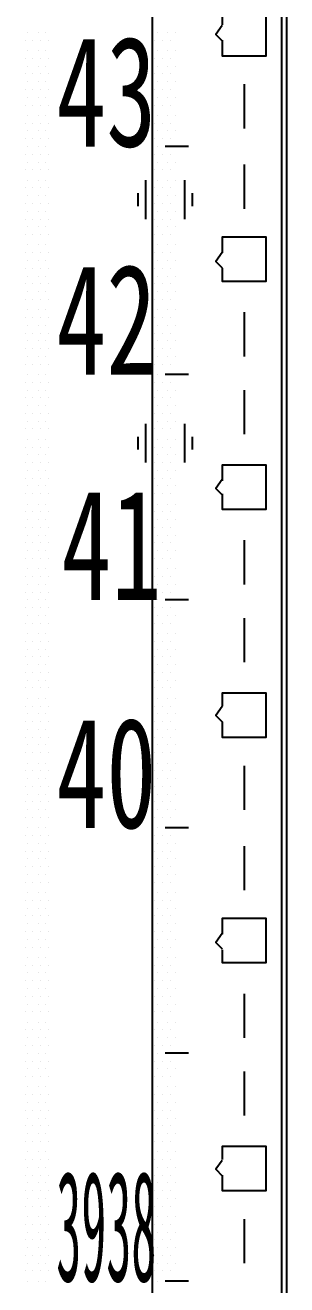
# Model space of a CAD drawing. Header units: metres. Extents: x 17 to 1264, y 17 to 859.
# Drawn here: x 303.8 to 318.4, y 592.2 to 662.2 of the extents above; entities that cross this region are included whole.
import ezdxf

# ---------------------------------------------------------------- set-up
doc = ezdxf.new("R2010")
doc.units = ezdxf.units.M
for name, color, linetype in [('LINES', 7, 'Continuous'), ('POLYLINES', 4, 'Continuous'), ('TEXTS', 3, 'Continuous')]:
    doc.layers.add(name, color=color, linetype=linetype)

msp = doc.modelspace()

# ---------------------------------------------------------------- linework, layer by layer
at = {"layer": 'LINES'}
for p, q in [((318.378, 125.712), (318.378, 721.008)), ((303.978, 661.824), (303.978, 661.824)), ((304.554, 661.824), (304.554, 661.824)), ((304.986, 661.824), (304.986, 661.824)), ((311.178, 661.824), (311.178, 661.824)), ((311.754, 661.824), (311.754, 661.824)), ((312.186, 661.824), (312.186, 661.824)), ((303.834, 661.392), (303.834, 661.392)), ((304.266, 661.392), (304.266, 661.392)), ((304.698, 661.392), (304.698, 661.392)), ((305.13, 661.392), (305.13, 661.392)), ((311.034, 661.392), (311.034, 661.392)), ((311.466, 661.392), (311.466, 661.392)), ((311.898, 661.392), (311.898, 661.392)), ((303.834, 660.384), (303.834, 660.384)), ((303.978, 660.816), (303.978, 660.816)), ((304.266, 660.384), (304.266, 660.384)), ((304.554, 660.816), (304.554, 660.816)), ((304.698, 660.384), (304.698, 660.384)), ((304.986, 660.816), (304.986, 660.816)), ((305.13, 660.384), (305.13, 660.384)), ((311.034, 660.384), (311.034, 660.384)), ((311.178, 660.816), (311.178, 660.816)), ((311.466, 660.384), (311.466, 660.384)), ((311.754, 660.816), (311.754, 660.816)), ((311.898, 660.384), (311.898, 660.384)), ((312.186, 660.816), (312.186, 660.816)), ((303.834, 659.52), (303.834, 659.52)), ((303.978, 659.952), (303.978, 659.952)), ((304.266, 659.52), (304.266, 659.52)), ((304.554, 659.952), (304.554, 659.952)), ((304.698, 659.52), (304.698, 659.52)), ((304.986, 659.952), (304.986, 659.952)), ((305.13, 659.52), (305.13, 659.52)), ((311.034, 659.52), (311.034, 659.52)), ((311.178, 659.952), (311.178, 659.952)), ((311.466, 659.52), (311.466, 659.52)), ((311.754, 659.952), (311.754, 659.952)), ((311.898, 659.52), (311.898, 659.52)), ((312.186, 659.952), (312.186, 659.952)), ((303.978, 659.088), (303.978, 659.088)), ((304.554, 659.088), (304.554, 659.088)), ((304.986, 659.088), (304.986, 659.088)), ((311.178, 659.088), (311.178, 659.088)), ((311.754, 659.088), (311.754, 659.088)), ((312.186, 659.088), (312.186, 659.088)), ((316.002, 658.944), (316.002, 656.496)), ((303.834, 658.656), (303.834, 658.656)), ((303.978, 658.224), (303.978, 658.224)), ((304.266, 658.656), (304.266, 658.656)), ((304.554, 658.224), (304.554, 658.224)), ((304.698, 658.656), (304.698, 658.656)), ((304.986, 658.224), (304.986, 658.224)), ((305.13, 658.656), (305.13, 658.656)), ((311.034, 658.656), (311.034, 658.656)), ((311.178, 658.224), (311.178, 658.224)), ((311.466, 658.656), (311.466, 658.656)), ((311.754, 658.224), (311.754, 658.224)), ((311.898, 658.656), (311.898, 658.656)), ((312.186, 658.224), (312.186, 658.224)), ((303.834, 657.792), (303.834, 657.792)), ((304.266, 657.792), (304.266, 657.792)), ((304.698, 657.792), (304.698, 657.792)), ((305.13, 657.792), (305.13, 657.792)), ((311.034, 657.792), (311.034, 657.792)), ((311.466, 657.792), (311.466, 657.792)), ((311.898, 657.792), (311.898, 657.792)), ((303.834, 656.784), (303.834, 656.784)), ((303.978, 657.216), (303.978, 657.216)), ((304.266, 656.784), (304.266, 656.784)), ((304.554, 657.216), (304.554, 657.216)), ((304.698, 656.784), (304.698, 656.784)), ((304.986, 657.216), (304.986, 657.216)), ((305.13, 656.784), (305.13, 656.784)), ((311.034, 656.784), (311.034, 656.784)), ((311.178, 657.216), (311.178, 657.216)), ((311.466, 656.784), (311.466, 656.784)), ((311.754, 657.216), (311.754, 657.216)), ((311.898, 656.784), (311.898, 656.784)), ((312.186, 657.216), (312.186, 657.216)), ((303.978, 656.352), (303.978, 656.352)), ((304.554, 656.352), (304.554, 656.352)), ((304.986, 656.352), (304.986, 656.352)), ((311.178, 656.352), (311.178, 656.352)), ((311.754, 656.352), (311.754, 656.352)), ((312.186, 656.352), (312.186, 656.352)), ((303.834, 655.92), (303.834, 655.92)), ((303.978, 655.488), (303.978, 655.488)), ((304.266, 655.92), (304.266, 655.92)), ((304.554, 655.488), (304.554, 655.488)), ((304.698, 655.92), (304.698, 655.92)), ((304.986, 655.488), (304.986, 655.488)), ((305.13, 655.92), (305.13, 655.92)), ((311.034, 655.92), (311.034, 655.92)), ((311.178, 655.488), (311.178, 655.488)), ((311.466, 655.92), (311.466, 655.92)), ((312.906, 655.488), (311.61, 655.488)), ((312.906, 655.488), (311.61, 655.488)), ((312.906, 655.488), (311.61, 655.488)), ((312.906, 655.488), (311.61, 655.488)), ((311.754, 655.488), (311.754, 655.488)), ((311.898, 655.92), (311.898, 655.92)), ((312.186, 655.488), (312.186, 655.488)), ((303.834, 655.056), (303.834, 655.056)), ((303.978, 654.624), (303.978, 654.624)), ((304.266, 655.056), (304.266, 655.056)), ((304.554, 654.624), (304.554, 654.624)), ((304.698, 655.056), (304.698, 655.056)), ((304.986, 654.624), (304.986, 654.624)), ((305.13, 655.056), (305.13, 655.056)), ((311.034, 655.056), (311.034, 655.056)), ((311.178, 654.624), (311.178, 654.624)), ((311.466, 655.056), (311.466, 655.056)), ((311.754, 654.624), (311.754, 654.624)), ((311.898, 655.056), (311.898, 655.056)), ((312.186, 654.624), (312.186, 654.624)), ((303.834, 654.192), (303.834, 654.192)), ((304.266, 654.192), (304.266, 654.192)), ((304.698, 654.192), (304.698, 654.192)), ((305.13, 654.192), (305.13, 654.192)), ((311.034, 654.192), (311.034, 654.192)), ((311.466, 654.192), (311.466, 654.192)), ((311.898, 654.192), (311.898, 654.192)), ((316.002, 654.48), (316.002, 652.032)), ((303.834, 653.184), (303.834, 653.184)), ((303.978, 653.616), (303.978, 653.616)), ((304.266, 653.184), (304.266, 653.184)), ((304.554, 653.616), (304.554, 653.616)), ((304.698, 653.184), (304.698, 653.184)), ((304.986, 653.616), (304.986, 653.616)), ((305.13, 653.184), (305.13, 653.184)), ((310.53, 653.616), (310.53, 651.456)), ((311.034, 653.184), (311.034, 653.184)), ((311.178, 653.616), (311.178, 653.616)), ((311.466, 653.184), (311.466, 653.184)), ((311.754, 653.616), (311.754, 653.616)), ((311.898, 653.184), (311.898, 653.184)), ((312.186, 653.616), (312.186, 653.616)), ((312.69, 653.616), (312.69, 651.456)), ((303.978, 652.752), (303.978, 652.752)), ((304.554, 652.752), (304.554, 652.752)), ((304.986, 652.752), (304.986, 652.752)), ((310.098, 652.896), (310.098, 652.176)), ((311.178, 652.752), (311.178, 652.752)), ((311.754, 652.752), (311.754, 652.752)), ((312.186, 652.752), (312.186, 652.752)), ((313.122, 652.896), (313.122, 652.176)), ((303.834, 652.32), (303.834, 652.32)), ((303.978, 651.888), (303.978, 651.888)), ((304.266, 652.32), (304.266, 652.32)), ((304.554, 651.888), (304.554, 651.888)), ((304.698, 652.32), (304.698, 652.32)), ((304.986, 651.888), (304.986, 651.888)), ((305.13, 652.32), (305.13, 652.32)), ((311.034, 652.32), (311.034, 652.32)), ((311.178, 651.888), (311.178, 651.888)), ((311.466, 652.32), (311.466, 652.32)), ((311.754, 651.888), (311.754, 651.888)), ((311.898, 652.32), (311.898, 652.32)), ((312.186, 651.888), (312.186, 651.888)), ((303.834, 651.456), (303.834, 651.456)), ((304.266, 651.456), (304.266, 651.456)), ((304.698, 651.456), (304.698, 651.456)), ((305.13, 651.456), (305.13, 651.456)), ((311.034, 651.456), (311.034, 651.456)), ((311.466, 651.456), (311.466, 651.456)), ((311.898, 651.456), (311.898, 651.456)), ((303.834, 650.592), (303.834, 650.592)), ((303.978, 651.024), (303.978, 651.024)), ((304.266, 650.592), (304.266, 650.592)), ((304.554, 651.024), (304.554, 651.024)), ((304.698, 650.592), (304.698, 650.592)), ((304.986, 651.024), (304.986, 651.024)), ((305.13, 650.592), (305.13, 650.592)), ((311.034, 650.592), (311.034, 650.592)), ((311.178, 651.024), (311.178, 651.024)), ((311.466, 650.592), (311.466, 650.592)), ((311.754, 651.024), (311.754, 651.024)), ((311.898, 650.592), (311.898, 650.592)), ((312.186, 651.024), (312.186, 651.024)), ((303.978, 650.016), (303.978, 650.016)), ((304.554, 650.016), (304.554, 650.016)), ((304.986, 650.016), (304.986, 650.016)), ((311.178, 650.016), (311.178, 650.016)), ((311.754, 650.016), (311.754, 650.016)), ((312.186, 650.016), (312.186, 650.016)), ((303.834, 649.584), (303.834, 649.584)), ((303.978, 649.152), (303.978, 649.152)), ((304.266, 649.584), (304.266, 649.584)), ((304.554, 649.152), (304.554, 649.152)), ((304.698, 649.584), (304.698, 649.584)), ((304.986, 649.152), (304.986, 649.152)), ((305.13, 649.584), (305.13, 649.584)), ((311.034, 649.584), (311.034, 649.584)), ((311.178, 649.152), (311.178, 649.152)), ((311.466, 649.584), (311.466, 649.584)), ((311.754, 649.152), (311.754, 649.152)), ((311.898, 649.584), (311.898, 649.584)), ((312.186, 649.152), (312.186, 649.152)), ((303.834, 648.72), (303.834, 648.72)), ((303.978, 648.288), (303.978, 648.288)), ((304.266, 648.72), (304.266, 648.72)), ((304.554, 648.288), (304.554, 648.288)), ((304.698, 648.72), (304.698, 648.72)), ((304.986, 648.288), (304.986, 648.288)), ((305.13, 648.72), (305.13, 648.72)), ((311.034, 648.72), (311.034, 648.72)), ((311.178, 648.288), (311.178, 648.288)), ((311.466, 648.72), (311.466, 648.72)), ((311.754, 648.288), (311.754, 648.288)), ((311.898, 648.72), (311.898, 648.72)), ((312.186, 648.288), (312.186, 648.288)), ((303.834, 647.856), (303.834, 647.856)), ((304.266, 647.856), (304.266, 647.856)), ((304.698, 647.856), (304.698, 647.856)), ((305.13, 647.856), (305.13, 647.856)), ((311.034, 647.856), (311.034, 647.856)), ((311.466, 647.856), (311.466, 647.856)), ((311.898, 647.856), (311.898, 647.856)), ((303.834, 646.992), (303.834, 646.992)), ((303.978, 647.424), (303.978, 647.424)), ((304.266, 646.992), (304.266, 646.992)), ((304.554, 647.424), (304.554, 647.424)), ((304.698, 646.992), (304.698, 646.992)), ((304.986, 647.424), (304.986, 647.424)), ((305.13, 646.992), (305.13, 646.992)), ((311.034, 646.992), (311.034, 646.992)), ((311.178, 647.424), (311.178, 647.424)), ((311.466, 646.992), (311.466, 646.992)), ((311.754, 647.424), (311.754, 647.424)), ((311.898, 646.992), (311.898, 646.992)), ((312.186, 647.424), (312.186, 647.424)), ((303.978, 646.416), (303.978, 646.416)), ((304.554, 646.416), (304.554, 646.416)), ((304.986, 646.416), (304.986, 646.416)), ((311.178, 646.416), (311.178, 646.416)), ((311.754, 646.416), (311.754, 646.416)), ((312.186, 646.416), (312.186, 646.416)), ((316.002, 646.272), (316.002, 643.824)), ((303.834, 645.984), (303.834, 645.984)), ((303.978, 645.552), (303.978, 645.552)), ((304.266, 645.984), (304.266, 645.984)), ((304.554, 645.552), (304.554, 645.552)), ((304.698, 645.984), (304.698, 645.984)), ((304.986, 645.552), (304.986, 645.552)), ((305.13, 645.984), (305.13, 645.984)), ((311.034, 645.984), (311.034, 645.984)), ((311.178, 645.552), (311.178, 645.552)), ((311.466, 645.984), (311.466, 645.984)), ((311.754, 645.552), (311.754, 645.552)), ((311.898, 645.984), (311.898, 645.984)), ((312.186, 645.552), (312.186, 645.552)), ((303.834, 645.12), (303.834, 645.12)), ((304.266, 645.12), (304.266, 645.12)), ((304.698, 645.12), (304.698, 645.12)), ((305.13, 645.12), (305.13, 645.12)), ((311.034, 645.12), (311.034, 645.12)), ((311.466, 645.12), (311.466, 645.12)), ((311.898, 645.12), (311.898, 645.12)), ((303.834, 644.256), (303.834, 644.256)), ((303.978, 644.688), (303.978, 644.688)), ((304.266, 644.256), (304.266, 644.256)), ((304.554, 644.688), (304.554, 644.688)), ((304.698, 644.256), (304.698, 644.256)), ((304.986, 644.688), (304.986, 644.688)), ((305.13, 644.256), (305.13, 644.256)), ((311.034, 644.256), (311.034, 644.256)), ((311.178, 644.688), (311.178, 644.688)), ((311.466, 644.256), (311.466, 644.256)), ((311.754, 644.688), (311.754, 644.688)), ((311.898, 644.256), (311.898, 644.256)), ((312.186, 644.688), (312.186, 644.688)), ((303.834, 643.392), (303.834, 643.392)), ((303.978, 643.824), (303.978, 643.824)), ((304.266, 643.392), (304.266, 643.392)), ((304.554, 643.824), (304.554, 643.824)), ((304.698, 643.392), (304.698, 643.392)), ((304.986, 643.824), (304.986, 643.824)), ((305.13, 643.392), (305.13, 643.392)), ((311.034, 643.392), (311.034, 643.392)), ((311.178, 643.824), (311.178, 643.824)), ((311.466, 643.392), (311.466, 643.392)), ((311.754, 643.824), (311.754, 643.824)), ((311.898, 643.392), (311.898, 643.392)), ((312.186, 643.824), (312.186, 643.824)), ((303.978, 642.816), (303.978, 642.816)), ((304.554, 642.816), (304.554, 642.816)), ((304.986, 642.816), (304.986, 642.816)), ((311.178, 642.816), (311.178, 642.816)), ((312.906, 642.816), (311.61, 642.816)), ((312.906, 642.816), (311.61, 642.816)), ((312.906, 642.816), (311.61, 642.816)), ((312.906, 642.816), (311.61, 642.816)), ((311.754, 642.816), (311.754, 642.816)), ((312.186, 642.816), (312.186, 642.816)), ((303.834, 642.384), (303.834, 642.384)), ((304.266, 642.384), (304.266, 642.384)), ((304.698, 642.384), (304.698, 642.384)), ((305.13, 642.384), (305.13, 642.384)), ((311.034, 642.384), (311.034, 642.384)), ((311.466, 642.384), (311.466, 642.384)), ((311.898, 642.384), (311.898, 642.384)), ((303.834, 641.52), (303.834, 641.52)), ((303.978, 641.952), (303.978, 641.952)), ((304.266, 641.52), (304.266, 641.52)), ((304.554, 641.952), (304.554, 641.952)), ((304.698, 641.52), (304.698, 641.52)), ((304.986, 641.952), (304.986, 641.952)), ((305.13, 641.52), (305.13, 641.52)), ((311.034, 641.52), (311.034, 641.52)), ((311.178, 641.952), (311.178, 641.952)), ((311.466, 641.52), (311.466, 641.52)), ((311.754, 641.952), (311.754, 641.952)), ((311.898, 641.52), (311.898, 641.52)), ((312.186, 641.952), (312.186, 641.952)), ((316.002, 641.952), (316.002, 639.504)), ((303.834, 640.656), (303.834, 640.656)), ((303.978, 641.088), (303.978, 641.088)), ((304.266, 640.656), (304.266, 640.656)), ((304.554, 641.088), (304.554, 641.088)), ((304.698, 640.656), (304.698, 640.656)), ((304.986, 641.088), (304.986, 641.088)), ((305.13, 640.656), (305.13, 640.656)), ((311.034, 640.656), (311.034, 640.656)), ((311.178, 641.088), (311.178, 641.088)), ((311.466, 640.656), (311.466, 640.656)), ((311.754, 641.088), (311.754, 641.088)), ((311.898, 640.656), (311.898, 640.656)), ((312.186, 641.088), (312.186, 641.088)), ((303.978, 640.224), (303.978, 640.224)), ((304.554, 640.224), (304.554, 640.224)), ((304.986, 640.224), (304.986, 640.224)), ((310.53, 640.08), (310.53, 637.92)), ((311.178, 640.224), (311.178, 640.224)), ((311.754, 640.224), (311.754, 640.224)), ((312.186, 640.224), (312.186, 640.224)), ((312.69, 640.08), (312.69, 637.92)), ((303.834, 639.792), (303.834, 639.792)), ((303.978, 639.216), (303.978, 639.216)), ((304.266, 639.792), (304.266, 639.792)), ((304.554, 639.216), (304.554, 639.216)), ((304.698, 639.792), (304.698, 639.792)), ((304.986, 639.216), (304.986, 639.216)), ((305.13, 639.792), (305.13, 639.792)), ((310.098, 639.36), (310.098, 638.64)), ((311.034, 639.792), (311.034, 639.792)), ((311.178, 639.216), (311.178, 639.216)), ((311.466, 639.792), (311.466, 639.792)), ((311.754, 639.216), (311.754, 639.216)), ((311.898, 639.792), (311.898, 639.792)), ((312.186, 639.216), (312.186, 639.216)), ((313.122, 639.36), (313.122, 638.64)), ((303.834, 638.784), (303.834, 638.784)), ((304.266, 638.784), (304.266, 638.784)), ((304.698, 638.784), (304.698, 638.784)), ((305.13, 638.784), (305.13, 638.784)), ((311.034, 638.784), (311.034, 638.784)), ((311.466, 638.784), (311.466, 638.784)), ((311.898, 638.784), (311.898, 638.784)), ((303.834, 637.92), (303.834, 637.92)), ((303.978, 638.352), (303.978, 638.352)), ((304.266, 637.92), (304.266, 637.92)), ((304.554, 638.352), (304.554, 638.352)), ((304.698, 637.92), (304.698, 637.92)), ((304.986, 638.352), (304.986, 638.352)), ((305.13, 637.92), (305.13, 637.92)), ((311.034, 637.92), (311.034, 637.92)), ((311.178, 638.352), (311.178, 638.352)), ((311.466, 637.92), (311.466, 637.92)), ((311.754, 638.352), (311.754, 638.352)), ((311.898, 637.92), (311.898, 637.92)), ((312.186, 638.352), (312.186, 638.352)), ((303.978, 637.488), (303.978, 637.488)), ((304.554, 637.488), (304.554, 637.488)), ((304.986, 637.488), (304.986, 637.488)), ((311.178, 637.488), (311.178, 637.488)), ((311.754, 637.488), (311.754, 637.488)), ((312.186, 637.488), (312.186, 637.488)), ((303.834, 637.056), (303.834, 637.056)), ((303.978, 636.624), (303.978, 636.624)), ((304.266, 637.056), (304.266, 637.056)), ((304.554, 636.624), (304.554, 636.624)), ((304.698, 637.056), (304.698, 637.056)), ((304.986, 636.624), (304.986, 636.624)), ((305.13, 637.056), (305.13, 637.056)), ((311.034, 637.056), (311.034, 637.056)), ((311.178, 636.624), (311.178, 636.624)), ((311.466, 637.056), (311.466, 637.056)), ((311.754, 636.624), (311.754, 636.624)), ((311.898, 637.056), (311.898, 637.056)), ((312.186, 636.624), (312.186, 636.624)), ((303.834, 636.192), (303.834, 636.192)), ((304.266, 636.192), (304.266, 636.192)), ((304.698, 636.192), (304.698, 636.192)), ((305.13, 636.192), (305.13, 636.192)), ((311.034, 636.192), (311.034, 636.192)), ((311.466, 636.192), (311.466, 636.192)), ((311.898, 636.192), (311.898, 636.192)), ((303.834, 635.184), (303.834, 635.184)), ((303.978, 635.616), (303.978, 635.616)), ((304.266, 635.184), (304.266, 635.184)), ((304.554, 635.616), (304.554, 635.616)), ((304.698, 635.184), (304.698, 635.184)), ((304.986, 635.616), (304.986, 635.616)), ((305.13, 635.184), (305.13, 635.184)), ((311.034, 635.184), (311.034, 635.184)), ((311.178, 635.616), (311.178, 635.616)), ((311.466, 635.184), (311.466, 635.184)), ((311.754, 635.616), (311.754, 635.616)), ((311.898, 635.184), (311.898, 635.184)), ((312.186, 635.616), (312.186, 635.616)), ((303.834, 634.32), (303.834, 634.32)), ((303.978, 634.752), (303.978, 634.752)), ((304.266, 634.32), (304.266, 634.32)), ((304.554, 634.752), (304.554, 634.752)), ((304.698, 634.32), (304.698, 634.32)), ((304.986, 634.752), (304.986, 634.752)), ((305.13, 634.32), (305.13, 634.32)), ((311.034, 634.32), (311.034, 634.32)), ((311.178, 634.752), (311.178, 634.752)), ((311.466, 634.32), (311.466, 634.32)), ((311.754, 634.752), (311.754, 634.752)), ((311.898, 634.32), (311.898, 634.32)), ((312.186, 634.752), (312.186, 634.752)), ((303.978, 633.888), (303.978, 633.888)), ((304.554, 633.888), (304.554, 633.888)), ((304.986, 633.888), (304.986, 633.888)), ((311.178, 633.888), (311.178, 633.888)), ((311.754, 633.888), (311.754, 633.888)), ((312.186, 633.888), (312.186, 633.888)), ((316.002, 633.6), (316.002, 631.152)), ((303.834, 633.456), (303.834, 633.456)), ((303.978, 633.024), (303.978, 633.024)), ((304.266, 633.456), (304.266, 633.456)), ((304.554, 633.024), (304.554, 633.024)), ((304.698, 633.456), (304.698, 633.456)), ((304.986, 633.024), (304.986, 633.024)), ((305.13, 633.456), (305.13, 633.456)), ((311.034, 633.456), (311.034, 633.456)), ((311.178, 633.024), (311.178, 633.024)), ((311.466, 633.456), (311.466, 633.456)), ((311.754, 633.024), (311.754, 633.024)), ((311.898, 633.456), (311.898, 633.456)), ((312.186, 633.024), (312.186, 633.024)), ((303.834, 632.592), (303.834, 632.592)), ((304.266, 632.592), (304.266, 632.592)), ((304.698, 632.592), (304.698, 632.592)), ((305.13, 632.592), (305.13, 632.592)), ((311.034, 632.592), (311.034, 632.592)), ((311.466, 632.592), (311.466, 632.592)), ((311.898, 632.592), (311.898, 632.592)), ((303.834, 631.584), (303.834, 631.584)), ((303.978, 632.016), (303.978, 632.016)), ((304.266, 631.584), (304.266, 631.584)), ((304.554, 632.016), (304.554, 632.016)), ((304.698, 631.584), (304.698, 631.584)), ((304.986, 632.016), (304.986, 632.016)), ((305.13, 631.584), (305.13, 631.584)), ((311.034, 631.584), (311.034, 631.584)), ((311.178, 632.016), (311.178, 632.016)), ((311.466, 631.584), (311.466, 631.584)), ((311.754, 632.016), (311.754, 632.016)), ((311.898, 631.584), (311.898, 631.584)), ((312.186, 632.016), (312.186, 632.016)), ((303.978, 631.152), (303.978, 631.152)), ((304.554, 631.152), (304.554, 631.152)), ((304.986, 631.152), (304.986, 631.152)), ((311.178, 631.152), (311.178, 631.152)), ((311.754, 631.152), (311.754, 631.152)), ((312.186, 631.152), (312.186, 631.152)), ((303.834, 630.72), (303.834, 630.72)), ((303.978, 630.288), (303.978, 630.288)), ((304.266, 630.72), (304.266, 630.72)), ((304.554, 630.288), (304.554, 630.288)), ((304.698, 630.72), (304.698, 630.72)), ((304.986, 630.288), (304.986, 630.288)), ((305.13, 630.72), (305.13, 630.72)), ((311.034, 630.72), (311.034, 630.72)), ((311.178, 630.288), (311.178, 630.288)), ((311.466, 630.72), (311.466, 630.72)), ((312.906, 630.288), (311.61, 630.288)), ((312.906, 630.288), (311.61, 630.288)), ((312.906, 630.288), (311.61, 630.288)), ((312.906, 630.288), (311.61, 630.288)), ((311.754, 630.288), (311.754, 630.288)), ((311.898, 630.72), (311.898, 630.72)), ((312.186, 630.288), (312.186, 630.288)), ((303.834, 629.856), (303.834, 629.856)), ((303.978, 629.424), (303.978, 629.424)), ((304.266, 629.856), (304.266, 629.856)), ((304.554, 629.424), (304.554, 629.424)), ((304.698, 629.856), (304.698, 629.856)), ((304.986, 629.424), (304.986, 629.424)), ((305.13, 629.856), (305.13, 629.856)), ((311.034, 629.856), (311.034, 629.856)), ((311.178, 629.424), (311.178, 629.424)), ((311.466, 629.856), (311.466, 629.856)), ((311.754, 629.424), (311.754, 629.424)), ((311.898, 629.856), (311.898, 629.856)), ((312.186, 629.424), (312.186, 629.424)), ((303.834, 628.992), (303.834, 628.992)), ((304.266, 628.992), (304.266, 628.992)), ((304.698, 628.992), (304.698, 628.992)), ((305.13, 628.992), (305.13, 628.992)), ((311.034, 628.992), (311.034, 628.992)), ((311.466, 628.992), (311.466, 628.992)), ((311.898, 628.992), (311.898, 628.992)), ((316.002, 629.28), (316.002, 626.832)), ((303.834, 627.984), (303.834, 627.984)), ((303.978, 628.416), (303.978, 628.416)), ((304.266, 627.984), (304.266, 627.984)), ((304.554, 628.416), (304.554, 628.416)), ((304.698, 627.984), (304.698, 627.984)), ((304.986, 628.416), (304.986, 628.416)), ((305.13, 627.984), (305.13, 627.984)), ((311.034, 627.984), (311.034, 627.984)), ((311.178, 628.416), (311.178, 628.416)), ((311.466, 627.984), (311.466, 627.984)), ((311.754, 628.416), (311.754, 628.416)), ((311.898, 627.984), (311.898, 627.984)), ((312.186, 628.416), (312.186, 628.416)), ((303.978, 627.552), (303.978, 627.552)), ((304.554, 627.552), (304.554, 627.552)), ((304.986, 627.552), (304.986, 627.552)), ((311.178, 627.552), (311.178, 627.552)), ((311.754, 627.552), (311.754, 627.552)), ((312.186, 627.552), (312.186, 627.552)), ((303.834, 627.12), (303.834, 627.12)), ((303.978, 626.688), (303.978, 626.688)), ((304.266, 627.12), (304.266, 627.12)), ((304.554, 626.688), (304.554, 626.688)), ((304.698, 627.12), (304.698, 627.12)), ((304.986, 626.688), (304.986, 626.688)), ((305.13, 627.12), (305.13, 627.12)), ((311.034, 627.12), (311.034, 627.12)), ((311.178, 626.688), (311.178, 626.688)), ((311.466, 627.12), (311.466, 627.12)), ((311.754, 626.688), (311.754, 626.688)), ((311.898, 627.12), (311.898, 627.12)), ((312.186, 626.688), (312.186, 626.688)), ((303.834, 626.256), (303.834, 626.256)), ((304.266, 626.256), (304.266, 626.256)), ((304.698, 626.256), (304.698, 626.256)), ((305.13, 626.256), (305.13, 626.256)), ((311.034, 626.256), (311.034, 626.256)), ((311.466, 626.256), (311.466, 626.256)), ((311.898, 626.256), (311.898, 626.256)), ((303.834, 625.392), (303.834, 625.392)), ((303.978, 625.824), (303.978, 625.824)), ((304.266, 625.392), (304.266, 625.392)), ((304.554, 625.824), (304.554, 625.824)), ((304.698, 625.392), (304.698, 625.392)), ((304.986, 625.824), (304.986, 625.824)), ((305.13, 625.392), (305.13, 625.392)), ((311.034, 625.392), (311.034, 625.392)), ((311.178, 625.824), (311.178, 625.824)), ((311.466, 625.392), (311.466, 625.392)), ((311.754, 625.824), (311.754, 625.824)), ((311.898, 625.392), (311.898, 625.392)), ((312.186, 625.824), (312.186, 625.824)), ((303.978, 624.816), (303.978, 624.816)), ((304.554, 624.816), (304.554, 624.816)), ((304.986, 624.816), (304.986, 624.816)), ((311.178, 624.816), (311.178, 624.816)), ((311.754, 624.816), (311.754, 624.816)), ((312.186, 624.816), (312.186, 624.816)), ((303.834, 624.384), (303.834, 624.384)), ((303.978, 623.952), (303.978, 623.952)), ((304.266, 624.384), (304.266, 624.384)), ((304.554, 623.952), (304.554, 623.952)), ((304.698, 624.384), (304.698, 624.384)), ((304.986, 623.952), (304.986, 623.952)), ((305.13, 624.384), (305.13, 624.384)), ((311.034, 624.384), (311.034, 624.384)), ((311.178, 623.952), (311.178, 623.952)), ((311.466, 624.384), (311.466, 624.384)), ((311.754, 623.952), (311.754, 623.952)), ((311.898, 624.384), (311.898, 624.384)), ((312.186, 623.952), (312.186, 623.952)), ((303.834, 623.52), (303.834, 623.52)), ((303.978, 623.088), (303.978, 623.088)), ((304.266, 623.52), (304.266, 623.52)), ((304.554, 623.088), (304.554, 623.088)), ((304.698, 623.52), (304.698, 623.52)), ((304.986, 623.088), (304.986, 623.088)), ((305.13, 623.52), (305.13, 623.52)), ((311.034, 623.52), (311.034, 623.52)), ((311.178, 623.088), (311.178, 623.088)), ((311.466, 623.52), (311.466, 623.52)), ((311.754, 623.088), (311.754, 623.088)), ((311.898, 623.52), (311.898, 623.52)), ((312.186, 623.088), (312.186, 623.088)), ((303.834, 622.656), (303.834, 622.656)), ((304.266, 622.656), (304.266, 622.656)), ((304.698, 622.656), (304.698, 622.656)), ((305.13, 622.656), (305.13, 622.656)), ((311.034, 622.656), (311.034, 622.656)), ((311.466, 622.656), (311.466, 622.656)), ((311.898, 622.656), (311.898, 622.656)), ((303.834, 621.792), (303.834, 621.792)), ((303.978, 622.224), (303.978, 622.224)), ((304.266, 621.792), (304.266, 621.792)), ((304.554, 622.224), (304.554, 622.224)), ((304.698, 621.792), (304.698, 621.792)), ((304.986, 622.224), (304.986, 622.224)), ((305.13, 621.792), (305.13, 621.792)), ((311.034, 621.792), (311.034, 621.792)), ((311.178, 622.224), (311.178, 622.224)), ((311.466, 621.792), (311.466, 621.792)), ((311.754, 622.224), (311.754, 622.224)), ((311.898, 621.792), (311.898, 621.792)), ((312.186, 622.224), (312.186, 622.224)), ((303.978, 621.216), (303.978, 621.216)), ((304.554, 621.216), (304.554, 621.216)), ((304.986, 621.216), (304.986, 621.216)), ((311.178, 621.216), (311.178, 621.216)), ((311.754, 621.216), (311.754, 621.216)), ((312.186, 621.216), (312.186, 621.216)), ((316.002, 621.072), (316.002, 618.624)), ((303.834, 620.784), (303.834, 620.784)), ((303.978, 620.352), (303.978, 620.352)), ((304.266, 620.784), (304.266, 620.784)), ((304.554, 620.352), (304.554, 620.352)), ((304.698, 620.784), (304.698, 620.784)), ((304.986, 620.352), (304.986, 620.352)), ((305.13, 620.784), (305.13, 620.784)), ((311.034, 620.784), (311.034, 620.784)), ((311.178, 620.352), (311.178, 620.352)), ((311.466, 620.784), (311.466, 620.784)), ((311.754, 620.352), (311.754, 620.352)), ((311.898, 620.784), (311.898, 620.784)), ((312.186, 620.352), (312.186, 620.352)), ((303.834, 619.92), (303.834, 619.92)), ((304.266, 619.92), (304.266, 619.92)), ((304.698, 619.92), (304.698, 619.92)), ((305.13, 619.92), (305.13, 619.92)), ((311.034, 619.92), (311.034, 619.92)), ((311.466, 619.92), (311.466, 619.92)), ((311.898, 619.92), (311.898, 619.92)), ((303.834, 619.056), (303.834, 619.056)), ((303.978, 619.488), (303.978, 619.488)), ((304.266, 619.056), (304.266, 619.056)), ((304.554, 619.488), (304.554, 619.488)), ((304.698, 619.056), (304.698, 619.056)), ((304.986, 619.488), (304.986, 619.488)), ((305.13, 619.056), (305.13, 619.056)), ((311.034, 619.056), (311.034, 619.056)), ((311.178, 619.488), (311.178, 619.488)), ((311.466, 619.056), (311.466, 619.056)), ((311.754, 619.488), (311.754, 619.488)), ((311.898, 619.056), (311.898, 619.056)), ((312.186, 619.488), (312.186, 619.488)), ((303.834, 618.192), (303.834, 618.192)), ((303.978, 618.624), (303.978, 618.624)), ((304.266, 618.192), (304.266, 618.192)), ((304.554, 618.624), (304.554, 618.624)), ((304.698, 618.192), (304.698, 618.192)), ((304.986, 618.624), (304.986, 618.624)), ((305.13, 618.192), (305.13, 618.192)), ((311.034, 618.192), (311.034, 618.192)), ((311.178, 618.624), (311.178, 618.624)), ((311.466, 618.192), (311.466, 618.192)), ((311.754, 618.624), (311.754, 618.624)), ((311.898, 618.192), (311.898, 618.192)), ((312.186, 618.624), (312.186, 618.624)), ((303.978, 617.616), (303.978, 617.616)), ((304.554, 617.616), (304.554, 617.616)), ((304.986, 617.616), (304.986, 617.616)), ((311.178, 617.616), (311.178, 617.616)), ((312.906, 617.616), (311.61, 617.616)), ((312.906, 617.616), (311.61, 617.616)), ((312.906, 617.616), (311.61, 617.616)), ((312.906, 617.616), (311.61, 617.616)), ((311.754, 617.616), (311.754, 617.616)), ((312.186, 617.616), (312.186, 617.616)), ((303.834, 617.184), (303.834, 617.184)), ((304.266, 617.184), (304.266, 617.184)), ((304.698, 617.184), (304.698, 617.184)), ((305.13, 617.184), (305.13, 617.184)), ((311.034, 617.184), (311.034, 617.184)), ((311.466, 617.184), (311.466, 617.184)), ((311.898, 617.184), (311.898, 617.184)), ((303.834, 616.32), (303.834, 616.32)), ((303.978, 616.752), (303.978, 616.752)), ((304.266, 616.32), (304.266, 616.32)), ((304.554, 616.752), (304.554, 616.752)), ((304.698, 616.32), (304.698, 616.32)), ((304.986, 616.752), (304.986, 616.752)), ((305.13, 616.32), (305.13, 616.32)), ((311.034, 616.32), (311.034, 616.32)), ((311.178, 616.752), (311.178, 616.752)), ((311.466, 616.32), (311.466, 616.32)), ((311.754, 616.752), (311.754, 616.752)), ((311.898, 616.32), (311.898, 616.32)), ((312.186, 616.752), (312.186, 616.752)), ((316.002, 616.608), (316.002, 614.16)), ((303.834, 615.456), (303.834, 615.456)), ((303.978, 615.888), (303.978, 615.888)), ((304.266, 615.456), (304.266, 615.456)), ((304.554, 615.888), (304.554, 615.888)), ((304.698, 615.456), (304.698, 615.456)), ((304.986, 615.888), (304.986, 615.888)), ((305.13, 615.456), (305.13, 615.456)), ((311.034, 615.456), (311.034, 615.456)), ((311.178, 615.888), (311.178, 615.888)), ((311.466, 615.456), (311.466, 615.456)), ((311.754, 615.888), (311.754, 615.888)), ((311.898, 615.456), (311.898, 615.456)), ((312.186, 615.888), (312.186, 615.888)), ((303.978, 615.024), (303.978, 615.024)), ((304.554, 615.024), (304.554, 615.024)), ((304.986, 615.024), (304.986, 615.024)), ((311.178, 615.024), (311.178, 615.024)), ((311.754, 615.024), (311.754, 615.024)), ((312.186, 615.024), (312.186, 615.024)), ((303.834, 614.592), (303.834, 614.592)), ((303.978, 614.016), (303.978, 614.016)), ((304.266, 614.592), (304.266, 614.592)), ((304.554, 614.016), (304.554, 614.016)), ((304.698, 614.592), (304.698, 614.592)), ((304.986, 614.016), (304.986, 614.016)), ((305.13, 614.592), (305.13, 614.592)), ((311.034, 614.592), (311.034, 614.592)), ((311.178, 614.016), (311.178, 614.016)), ((311.466, 614.592), (311.466, 614.592)), ((311.754, 614.016), (311.754, 614.016)), ((311.898, 614.592), (311.898, 614.592)), ((312.186, 614.016), (312.186, 614.016)), ((303.834, 613.584), (303.834, 613.584)), ((304.266, 613.584), (304.266, 613.584)), ((304.698, 613.584), (304.698, 613.584)), ((305.13, 613.584), (305.13, 613.584)), ((311.034, 613.584), (311.034, 613.584)), ((311.466, 613.584), (311.466, 613.584)), ((311.898, 613.584), (311.898, 613.584)), ((303.834, 612.72), (303.834, 612.72)), ((303.978, 613.152), (303.978, 613.152)), ((304.266, 612.72), (304.266, 612.72)), ((304.554, 613.152), (304.554, 613.152)), ((304.698, 612.72), (304.698, 612.72)), ((304.986, 613.152), (304.986, 613.152)), ((305.13, 612.72), (305.13, 612.72)), ((311.034, 612.72), (311.034, 612.72)), ((311.178, 613.152), (311.178, 613.152)), ((311.466, 612.72), (311.466, 612.72)), ((311.754, 613.152), (311.754, 613.152)), ((311.898, 612.72), (311.898, 612.72)), ((312.186, 613.152), (312.186, 613.152)), ((303.978, 612.288), (303.978, 612.288)), ((304.554, 612.288), (304.554, 612.288)), ((304.986, 612.288), (304.986, 612.288)), ((311.178, 612.288), (311.178, 612.288)), ((311.754, 612.288), (311.754, 612.288)), ((312.186, 612.288), (312.186, 612.288)), ((303.834, 611.856), (303.834, 611.856)), ((303.978, 611.424), (303.978, 611.424)), ((304.266, 611.856), (304.266, 611.856)), ((304.554, 611.424), (304.554, 611.424)), ((304.698, 611.856), (304.698, 611.856)), ((304.986, 611.424), (304.986, 611.424)), ((305.13, 611.856), (305.13, 611.856)), ((311.034, 611.856), (311.034, 611.856)), ((311.178, 611.424), (311.178, 611.424)), ((311.466, 611.856), (311.466, 611.856)), ((311.754, 611.424), (311.754, 611.424)), ((311.898, 611.856), (311.898, 611.856)), ((312.186, 611.424), (312.186, 611.424)), ((303.834, 610.992), (303.834, 610.992)), ((304.266, 610.992), (304.266, 610.992)), ((304.698, 610.992), (304.698, 610.992)), ((305.13, 610.992), (305.13, 610.992)), ((311.034, 610.992), (311.034, 610.992)), ((311.466, 610.992), (311.466, 610.992)), ((311.898, 610.992), (311.898, 610.992)), ((303.834, 609.984), (303.834, 609.984)), ((303.978, 610.416), (303.978, 610.416)), ((304.266, 609.984), (304.266, 609.984)), ((304.554, 610.416), (304.554, 610.416)), ((304.698, 609.984), (304.698, 609.984)), ((304.986, 610.416), (304.986, 610.416)), ((305.13, 609.984), (305.13, 609.984)), ((311.034, 609.984), (311.034, 609.984)), ((311.178, 610.416), (311.178, 610.416)), ((311.466, 609.984), (311.466, 609.984)), ((311.754, 610.416), (311.754, 610.416)), ((311.898, 609.984), (311.898, 609.984)), ((312.186, 610.416), (312.186, 610.416)), ((303.834, 609.12), (303.834, 609.12)), ((303.978, 609.552), (303.978, 609.552)), ((304.266, 609.12), (304.266, 609.12)), ((304.554, 609.552), (304.554, 609.552)), ((304.698, 609.12), (304.698, 609.12)), ((304.986, 609.552), (304.986, 609.552)), ((305.13, 609.12), (305.13, 609.12)), ((311.034, 609.12), (311.034, 609.12)), ((311.178, 609.552), (311.178, 609.552)), ((311.466, 609.12), (311.466, 609.12)), ((311.754, 609.552), (311.754, 609.552)), ((311.898, 609.12), (311.898, 609.12)), ((312.186, 609.552), (312.186, 609.552)), ((303.978, 608.688), (303.978, 608.688)), ((304.554, 608.688), (304.554, 608.688)), ((304.986, 608.688), (304.986, 608.688)), ((311.178, 608.688), (311.178, 608.688)), ((311.754, 608.688), (311.754, 608.688)), ((312.186, 608.688), (312.186, 608.688)), ((316.002, 608.4), (316.002, 605.952)), ((303.834, 608.256), (303.834, 608.256)), ((303.978, 607.824), (303.978, 607.824)), ((304.266, 608.256), (304.266, 608.256)), ((304.554, 607.824), (304.554, 607.824)), ((304.698, 608.256), (304.698, 608.256)), ((304.986, 607.824), (304.986, 607.824)), ((305.13, 608.256), (305.13, 608.256)), ((311.034, 608.256), (311.034, 608.256)), ((311.178, 607.824), (311.178, 607.824)), ((311.466, 608.256), (311.466, 608.256)), ((311.754, 607.824), (311.754, 607.824)), ((311.898, 608.256), (311.898, 608.256)), ((312.186, 607.824), (312.186, 607.824)), ((303.834, 607.392), (303.834, 607.392)), ((304.266, 607.392), (304.266, 607.392)), ((304.698, 607.392), (304.698, 607.392)), ((305.13, 607.392), (305.13, 607.392)), ((311.034, 607.392), (311.034, 607.392)), ((311.466, 607.392), (311.466, 607.392)), ((311.898, 607.392), (311.898, 607.392)), ((303.834, 606.384), (303.834, 606.384)), ((303.978, 606.816), (303.978, 606.816)), ((304.266, 606.384), (304.266, 606.384)), ((304.554, 606.816), (304.554, 606.816)), ((304.698, 606.384), (304.698, 606.384)), ((304.986, 606.816), (304.986, 606.816)), ((305.13, 606.384), (305.13, 606.384)), ((311.034, 606.384), (311.034, 606.384)), ((311.178, 606.816), (311.178, 606.816)), ((311.466, 606.384), (311.466, 606.384)), ((311.754, 606.816), (311.754, 606.816)), ((311.898, 606.384), (311.898, 606.384)), ((312.186, 606.816), (312.186, 606.816)), ((303.978, 605.952), (303.978, 605.952)), ((304.554, 605.952), (304.554, 605.952)), ((304.986, 605.952), (304.986, 605.952)), ((311.178, 605.952), (311.178, 605.952)), ((311.754, 605.952), (311.754, 605.952)), ((312.186, 605.952), (312.186, 605.952)), ((303.834, 605.52), (303.834, 605.52)), ((303.978, 605.088), (303.978, 605.088)), ((304.266, 605.52), (304.266, 605.52)), ((304.554, 605.088), (304.554, 605.088)), ((304.698, 605.52), (304.698, 605.52)), ((304.986, 605.088), (304.986, 605.088)), ((305.13, 605.52), (305.13, 605.52)), ((311.034, 605.52), (311.034, 605.52)), ((311.178, 605.088), (311.178, 605.088)), ((311.466, 605.52), (311.466, 605.52)), ((312.906, 605.088), (311.61, 605.088)), ((312.906, 605.088), (311.61, 605.088)), ((312.906, 605.088), (311.61, 605.088)), ((312.906, 605.088), (311.61, 605.088)), ((311.754, 605.088), (311.754, 605.088)), ((311.898, 605.52), (311.898, 605.52)), ((312.186, 605.088), (312.186, 605.088)), ((303.834, 604.656), (303.834, 604.656)), ((303.978, 604.224), (303.978, 604.224)), ((304.266, 604.656), (304.266, 604.656)), ((304.554, 604.224), (304.554, 604.224)), ((304.698, 604.656), (304.698, 604.656)), ((304.986, 604.224), (304.986, 604.224)), ((305.13, 604.656), (305.13, 604.656)), ((311.034, 604.656), (311.034, 604.656)), ((311.178, 604.224), (311.178, 604.224)), ((311.466, 604.656), (311.466, 604.656)), ((311.754, 604.224), (311.754, 604.224)), ((311.898, 604.656), (311.898, 604.656)), ((312.186, 604.224), (312.186, 604.224)), ((303.834, 603.792), (303.834, 603.792)), ((304.266, 603.792), (304.266, 603.792)), ((304.698, 603.792), (304.698, 603.792)), ((305.13, 603.792), (305.13, 603.792)), ((311.034, 603.792), (311.034, 603.792)), ((311.466, 603.792), (311.466, 603.792)), ((311.898, 603.792), (311.898, 603.792)), ((316.002, 604.08), (316.002, 601.632)), ((303.834, 602.784), (303.834, 602.784)), ((303.978, 603.216), (303.978, 603.216)), ((304.266, 602.784), (304.266, 602.784)), ((304.554, 603.216), (304.554, 603.216)), ((304.698, 602.784), (304.698, 602.784)), ((304.986, 603.216), (304.986, 603.216)), ((305.13, 602.784), (305.13, 602.784)), ((311.034, 602.784), (311.034, 602.784)), ((311.178, 603.216), (311.178, 603.216)), ((311.466, 602.784), (311.466, 602.784)), ((311.754, 603.216), (311.754, 603.216)), ((311.898, 602.784), (311.898, 602.784)), ((312.186, 603.216), (312.186, 603.216)), ((303.978, 602.352), (303.978, 602.352)), ((304.554, 602.352), (304.554, 602.352)), ((304.986, 602.352), (304.986, 602.352)), ((311.178, 602.352), (311.178, 602.352)), ((311.754, 602.352), (311.754, 602.352)), ((312.186, 602.352), (312.186, 602.352)), ((303.834, 601.92), (303.834, 601.92)), ((303.978, 601.488), (303.978, 601.488)), ((304.266, 601.92), (304.266, 601.92)), ((304.554, 601.488), (304.554, 601.488)), ((304.698, 601.92), (304.698, 601.92)), ((304.986, 601.488), (304.986, 601.488)), ((305.13, 601.92), (305.13, 601.92)), ((311.034, 601.92), (311.034, 601.92)), ((311.178, 601.488), (311.178, 601.488)), ((311.466, 601.92), (311.466, 601.92)), ((311.754, 601.488), (311.754, 601.488)), ((311.898, 601.92), (311.898, 601.92)), ((312.186, 601.488), (312.186, 601.488)), ((303.834, 601.056), (303.834, 601.056)), ((304.266, 601.056), (304.266, 601.056)), ((304.698, 601.056), (304.698, 601.056)), ((305.13, 601.056), (305.13, 601.056)), ((311.034, 601.056), (311.034, 601.056)), ((311.466, 601.056), (311.466, 601.056)), ((311.898, 601.056), (311.898, 601.056)), ((303.834, 600.192), (303.834, 600.192)), ((303.978, 600.624), (303.978, 600.624)), ((304.266, 600.192), (304.266, 600.192)), ((304.554, 600.624), (304.554, 600.624)), ((304.698, 600.192), (304.698, 600.192)), ((304.986, 600.624), (304.986, 600.624)), ((305.13, 600.192), (305.13, 600.192)), ((311.034, 600.192), (311.034, 600.192)), ((311.178, 600.624), (311.178, 600.624)), ((311.466, 600.192), (311.466, 600.192)), ((311.754, 600.624), (311.754, 600.624)), ((311.898, 600.192), (311.898, 600.192)), ((312.186, 600.624), (312.186, 600.624)), ((303.978, 599.616), (303.978, 599.616)), ((304.554, 599.616), (304.554, 599.616)), ((304.986, 599.616), (304.986, 599.616)), ((311.178, 599.616), (311.178, 599.616)), ((311.754, 599.616), (311.754, 599.616)), ((312.186, 599.616), (312.186, 599.616)), ((303.834, 599.184), (303.834, 599.184)), ((303.978, 598.752), (303.978, 598.752)), ((304.266, 599.184), (304.266, 599.184)), ((304.554, 598.752), (304.554, 598.752)), ((304.698, 599.184), (304.698, 599.184)), ((304.986, 598.752), (304.986, 598.752)), ((305.13, 599.184), (305.13, 599.184)), ((311.034, 599.184), (311.034, 599.184)), ((311.178, 598.752), (311.178, 598.752)), ((311.466, 599.184), (311.466, 599.184)), ((311.754, 598.752), (311.754, 598.752)), ((311.898, 599.184), (311.898, 599.184)), ((312.186, 598.752), (312.186, 598.752)), ((303.834, 598.32), (303.834, 598.32)), ((303.978, 597.888), (303.978, 597.888)), ((304.266, 598.32), (304.266, 598.32)), ((304.554, 597.888), (304.554, 597.888)), ((304.698, 598.32), (304.698, 598.32)), ((304.986, 597.888), (304.986, 597.888)), ((305.13, 598.32), (305.13, 598.32)), ((311.034, 598.32), (311.034, 598.32)), ((311.178, 597.888), (311.178, 597.888)), ((311.466, 598.32), (311.466, 598.32)), ((311.754, 597.888), (311.754, 597.888)), ((311.898, 598.32), (311.898, 598.32)), ((312.186, 597.888), (312.186, 597.888)), ((303.834, 597.456), (303.834, 597.456)), ((304.266, 597.456), (304.266, 597.456)), ((304.698, 597.456), (304.698, 597.456)), ((305.13, 597.456), (305.13, 597.456)), ((311.034, 597.456), (311.034, 597.456)), ((311.466, 597.456), (311.466, 597.456)), ((311.898, 597.456), (311.898, 597.456)), ((303.834, 596.592), (303.834, 596.592)), ((303.978, 597.024), (303.978, 597.024)), ((304.266, 596.592), (304.266, 596.592)), ((304.554, 597.024), (304.554, 597.024)), ((304.698, 596.592), (304.698, 596.592)), ((304.986, 597.024), (304.986, 597.024)), ((305.13, 596.592), (305.13, 596.592)), ((311.034, 596.592), (311.034, 596.592)), ((311.178, 597.024), (311.178, 597.024)), ((311.466, 596.592), (311.466, 596.592)), ((311.754, 597.024), (311.754, 597.024)), ((311.898, 596.592), (311.898, 596.592)), ((312.186, 597.024), (312.186, 597.024)), ((303.978, 596.016), (303.978, 596.016)), ((304.554, 596.016), (304.554, 596.016)), ((304.986, 596.016), (304.986, 596.016)), ((311.178, 596.016), (311.178, 596.016)), ((311.754, 596.016), (311.754, 596.016)), ((312.186, 596.016), (312.186, 596.016)), ((316.002, 595.872), (316.002, 593.424)), ((303.834, 595.584), (303.834, 595.584)), ((303.978, 595.152), (303.978, 595.152)), ((304.266, 595.584), (304.266, 595.584)), ((304.554, 595.152), (304.554, 595.152)), ((304.698, 595.584), (304.698, 595.584)), ((304.986, 595.152), (304.986, 595.152)), ((305.13, 595.584), (305.13, 595.584)), ((311.034, 595.584), (311.034, 595.584)), ((311.178, 595.152), (311.178, 595.152)), ((311.466, 595.584), (311.466, 595.584)), ((311.754, 595.152), (311.754, 595.152)), ((311.898, 595.584), (311.898, 595.584)), ((312.186, 595.152), (312.186, 595.152)), ((303.834, 594.72), (303.834, 594.72)), ((304.266, 594.72), (304.266, 594.72)), ((304.698, 594.72), (304.698, 594.72)), ((305.13, 594.72), (305.13, 594.72)), ((311.034, 594.72), (311.034, 594.72)), ((311.466, 594.72), (311.466, 594.72)), ((311.898, 594.72), (311.898, 594.72)), ((303.834, 593.856), (303.834, 593.856)), ((303.978, 594.288), (303.978, 594.288)), ((304.266, 593.856), (304.266, 593.856)), ((304.554, 594.288), (304.554, 594.288)), ((304.698, 593.856), (304.698, 593.856)), ((304.986, 594.288), (304.986, 594.288)), ((305.13, 593.856), (305.13, 593.856)), ((311.034, 593.856), (311.034, 593.856)), ((311.178, 594.288), (311.178, 594.288)), ((311.466, 593.856), (311.466, 593.856)), ((311.754, 594.288), (311.754, 594.288)), ((311.898, 593.856), (311.898, 593.856)), ((312.186, 594.288), (312.186, 594.288)), ((303.834, 592.992), (303.834, 592.992)), ((303.978, 593.424), (303.978, 593.424)), ((304.266, 592.992), (304.266, 592.992)), ((304.554, 593.424), (304.554, 593.424)), ((304.698, 592.992), (304.698, 592.992)), ((304.986, 593.424), (304.986, 593.424)), ((305.13, 592.992), (305.13, 592.992)), ((311.034, 592.992), (311.034, 592.992)), ((311.178, 593.424), (311.178, 593.424)), ((311.466, 592.992), (311.466, 592.992)), ((311.754, 593.424), (311.754, 593.424)), ((311.898, 592.992), (311.898, 592.992)), ((312.186, 593.424), (312.186, 593.424)), ((303.978, 592.416), (303.978, 592.416)), ((304.554, 592.416), (304.554, 592.416)), ((304.986, 592.416), (304.986, 592.416)), ((311.178, 592.416), (311.178, 592.416)), ((312.906, 592.416), (311.61, 592.416)), ((312.906, 592.416), (311.61, 592.416)), ((312.906, 592.416), (311.61, 592.416)), ((312.906, 592.416), (311.61, 592.416)), ((311.754, 592.416), (311.754, 592.416)), ((312.186, 592.416), (312.186, 592.416))]:
    msp.add_line(p, q, dxfattribs=at)
at = {"layer": 'POLYLINES'}
for points in [[(310.89, 721.008), (310.89, 579.024), (310.89, 125.712)], [(318.09, 703.728), (318.09, 564.768), (318.09, 125.712)], [(314.778, 661.392), (314.778, 660.528), (317.226, 660.528), (317.226, 662.976), (314.778, 662.976), (314.778, 662.256)], [(314.778, 662.204), (314.424, 661.709), (314.778, 661.355)], [(314.778, 648.72), (314.778, 648), (317.226, 648), (317.226, 650.448), (314.778, 650.448), (314.778, 649.584)], [(314.778, 649.591), (314.424, 649.094), (314.778, 648.74)], [(314.778, 636.192), (314.778, 635.328), (317.226, 635.328), (317.226, 637.776), (314.778, 637.776), (314.778, 636.912)], [(314.778, 636.978), (314.424, 636.481), (314.778, 636.127)], [(314.778, 623.52), (314.778, 622.656), (317.226, 622.656), (317.226, 625.104), (314.778, 625.104), (314.778, 624.384)], [(314.778, 624.364), (314.424, 623.867), (314.778, 623.513)], [(314.778, 610.848), (314.778, 610.128), (317.226, 610.128), (317.226, 612.576), (314.778, 612.576), (314.778, 611.712)], [(314.778, 611.751), (314.424, 611.254), (314.778, 610.9)], [(314.778, 598.32), (314.778, 597.456), (317.226, 597.456), (317.226, 599.904), (314.778, 599.904), (314.778, 599.184)], [(314.778, 599.136), (314.424, 598.64), (314.778, 598.287)]]:
    msp.add_lwpolyline(points, dxfattribs=at)

# ---------------------------------------------------------------- texts
at = {"layer": 'TEXTS'}
for s, width, p in [('43', 0.666667, (305.562, 655.487)), ('42', 0.666667, (305.562, 642.815)), ('41', 0.666667, (305.85, 630.287)), ('40', 0.666667, (305.562, 617.615)), ('3938', 0.333333, (305.562, 592.415))]:
    msp.add_text(s, height=6.1343, dxfattribs=dict(at, width=width)).set_placement(p)

doc.saveas('drawing.dxf')
